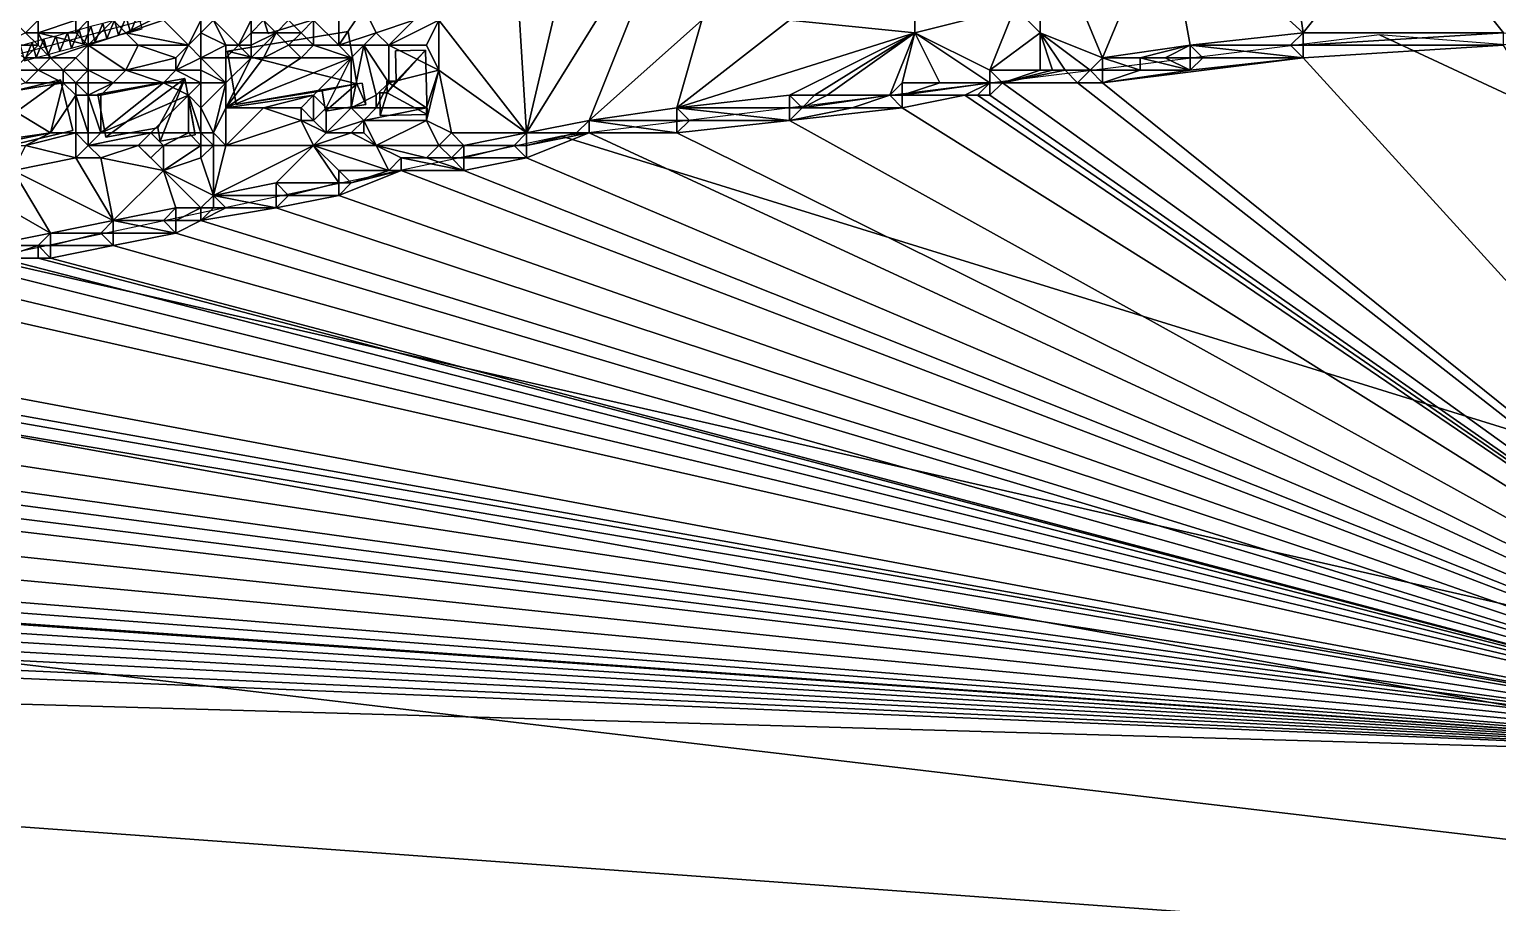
# Model space of a CAD drawing. Header units: metres. Extents: x -1103 to 901, y -902 to 905.
# Drawn here: x -101.4 to 133.1, y 7 to 146.5 of the extents above; entities that cross this region are included whole.
import ezdxf

# ---------------------------------------------------------------- set-up
doc = ezdxf.new("R2010")
doc.units = ezdxf.units.M
for name, color, linetype in [('OSM_BUILDING_FOOTPRINTS', 7, 'CONTINUOUS'), ('OSM_BUILDING_ROOFS', 1, 'CONTINUOUS'), ('OSM_BUILDING_WALLS', 8, 'CONTINUOUS'), ('OSM_PATH_AXES', 30, 'CONTINUOUS'), ('OSM_PATH_SURFACE', 30, 'CONTINUOUS'), ('OSM_TERRAIN', 3, 'CONTINUOUS'), ('OSM_WATER_OUTLINES', 4, 'CONTINUOUS'), ('OSM_WATER_SURFACE', 5, 'CONTINUOUS')]:
    doc.layers.add(name, color=color, linetype=linetype)

msp = doc.modelspace()

# ---------------------------------------------------------------- linework, layer by layer
at = {"layer": 'OSM_BUILDING_FOOTPRINTS'}
for points in [[(-63.24, 145.87, 7.2), (-65, 151.53, 7.2), (-55.26, 154.52, 7.2), (-53.49, 148.85, 7.2), (-63.24, 145.87, 7.2)], [(-50.48, 146.2, 3.55), (-49.1, 137.82, 3.55), (-48.24, 137.96, 3.55), (-47.69, 134.53, 3.55), (-54.09, 133.49, 3.55), (-54.62, 136.74, 3.55), (-68.38, 134.51, 3.55), (-69.78, 143.07, 3.55), (-50.48, 146.2, 3.55)], [(-45.44, 136.4, 2.37), (-44.27, 136.42, 2.37), (-44.31, 138.24, 2.37), (-42.82, 138.27, 2.37), (-42.93, 143.11, 2.37), (-38.13, 143.22, 2.37), (-37.9, 132.94, 2.37), (-45.37, 132.77, 2.37), (-45.44, 136.4, 2.37)], [(-116.05, 133.79, 7.75), (-96.42, 138.48, 7.75), (-94.45, 130.37, 7.75), (-114.09, 125.67, 7.75), (-116.05, 133.79, 7.75)], [(-90.45, 136.2, 5.43), (-76.55, 138.68, 5.43), (-75.47, 132.74, 5.43), (-74.93, 129.68, 5.43), (-80.52, 128.68, 5.43), (-80.89, 130.78, 5.43), (-89.2, 129.31, 5.43), (-90.45, 136.2, 5.43)]]:
    msp.add_polyline3d(points, close=True, dxfattribs=at)
at = {"layer": 'OSM_BUILDING_ROOFS'}
for points in [[(-65, 151.53, 17.2), (-63.24, 145.87, 17.2), (-53.49, 148.85, 17.2)], [(-49.1, 137.82, 13.55), (-50.48, 146.2, 13.55), (-69.78, 143.07, 13.55)], [(-49.1, 137.82, 13.55), (-69.78, 143.07, 13.55), (-68.38, 134.51, 13.55)], [(-44.27, 136.42, 12.37), (-37.9, 132.94, 12.37), (-38.13, 143.22, 12.37)], [(-42.82, 138.27, 12.37), (-44.27, 136.42, 12.37), (-38.13, 143.22, 12.37)], [(-38.13, 143.22, 12.37), (-42.93, 143.11, 12.37), (-42.82, 138.27, 12.37)], [(-96.42, 138.48, 17.75), (-116.05, 133.79, 17.75), (-114.09, 125.67, 17.75)], [(-96.42, 138.48, 17.75), (-114.09, 125.67, 17.75), (-94.45, 130.37, 17.75)], [(-76.55, 138.68, 15.44), (-90.45, 136.2, 15.44), (-89.2, 129.31, 15.44)], [(-76.55, 138.68, 15.44), (-89.2, 129.31, 15.44), (-80.89, 130.78, 15.44)], [(-76.55, 138.68, 15.44), (-80.89, 130.78, 15.44), (-80.52, 128.68, 15.44)], [(-76.55, 138.68, 15.44), (-80.52, 128.68, 15.44), (-74.93, 129.68, 15.44)], [(-76.55, 138.68, 15.44), (-74.93, 129.68, 15.44), (-75.47, 132.74, 15.44)], [(-49.1, 137.82, 13.55), (-68.38, 134.51, 13.55), (-54.62, 136.74, 13.55)], [(-49.1, 137.82, 13.55), (-54.62, 136.74, 13.55), (-54.09, 133.49, 13.55)], [(-49.1, 137.82, 13.55), (-54.09, 133.49, 13.55), (-47.69, 134.53, 13.55)], [(-49.1, 137.82, 13.55), (-47.69, 134.53, 13.55), (-48.24, 137.96, 13.55)], [(-44.27, 136.42, 12.37), (-45.44, 136.4, 12.37), (-45.37, 132.77, 12.37)], [(-44.27, 136.42, 12.37), (-45.37, 132.77, 12.37), (-37.9, 132.94, 12.37)], [(-42.82, 138.27, 12.37), (-44.31, 138.24, 12.37), (-44.27, 136.42, 12.37)]]:
    msp.add_3dface(points, dxfattribs=at)
at = {"layer": 'OSM_BUILDING_WALLS'}
for points in [[(-65, 151.53, 7.2), (-63.24, 145.87, 7.2), (-63.24, 145.87, 17.2)], [(-65, 151.53, 7.2), (-63.24, 145.87, 17.2), (-65, 151.53, 17.2)], [(-63.24, 145.87, 7.2), (-53.49, 148.85, 7.2), (-53.49, 148.85, 17.2)], [(-63.24, 145.87, 7.2), (-53.49, 148.85, 17.2), (-63.24, 145.87, 17.2)], [(-50.48, 146.2, 3.55), (-69.78, 143.07, 3.55), (-69.78, 143.07, 13.55)], [(-50.48, 146.2, 3.55), (-69.78, 143.07, 13.55), (-50.48, 146.2, 13.55)], [(-49.1, 137.82, 3.55), (-50.48, 146.2, 3.55), (-50.48, 146.2, 13.55)], [(-49.1, 137.82, 3.55), (-50.48, 146.2, 13.55), (-49.1, 137.82, 13.55)], [(-69.78, 143.07, 3.55), (-68.38, 134.51, 3.55), (-68.38, 134.51, 13.55)], [(-69.78, 143.07, 3.55), (-68.38, 134.51, 13.55), (-69.78, 143.07, 13.55)], [(-38.13, 143.22, 2.37), (-42.93, 143.11, 2.37), (-42.93, 143.11, 12.37)], [(-38.13, 143.22, 2.37), (-42.93, 143.11, 12.37), (-38.13, 143.22, 12.37)], [(-42.93, 143.11, 2.37), (-42.82, 138.27, 2.37), (-42.82, 138.27, 12.37)], [(-42.93, 143.11, 2.37), (-42.82, 138.27, 12.37), (-42.93, 143.11, 12.37)], [(-37.9, 132.94, 2.37), (-38.13, 143.22, 2.37), (-38.13, 143.22, 12.37)], [(-37.9, 132.94, 2.37), (-38.13, 143.22, 12.37), (-37.9, 132.94, 12.37)], [(-96.42, 138.48, 7.75), (-116.05, 133.79, 7.75), (-116.05, 133.79, 17.75)], [(-96.42, 138.48, 7.75), (-116.05, 133.79, 17.75), (-96.42, 138.48, 17.75)], [(-94.45, 130.37, 7.75), (-96.42, 138.48, 7.75), (-96.42, 138.48, 17.75)], [(-94.45, 130.37, 7.75), (-96.42, 138.48, 17.75), (-94.45, 130.37, 17.75)], [(-76.55, 138.68, 5.43), (-90.45, 136.2, 5.43), (-90.45, 136.2, 15.44)], [(-76.55, 138.68, 5.43), (-90.45, 136.2, 15.44), (-76.55, 138.68, 15.44)], [(-75.47, 132.74, 5.43), (-76.55, 138.68, 5.43), (-76.55, 138.68, 15.44)], [(-75.47, 132.74, 5.43), (-76.55, 138.68, 15.44), (-75.47, 132.74, 15.44)], [(-90.45, 136.2, 5.43), (-89.2, 129.31, 5.43), (-89.2, 129.31, 15.44)], [(-90.45, 136.2, 5.43), (-89.2, 129.31, 15.44), (-90.45, 136.2, 15.44)], [(-68.38, 134.51, 3.55), (-54.62, 136.74, 3.55), (-54.62, 136.74, 13.55)], [(-68.38, 134.51, 3.55), (-54.62, 136.74, 13.55), (-68.38, 134.51, 13.55)], [(-54.62, 136.74, 3.55), (-54.09, 133.49, 3.55), (-54.09, 133.49, 13.55)], [(-54.62, 136.74, 3.55), (-54.09, 133.49, 13.55), (-54.62, 136.74, 13.55)], [(-48.24, 137.96, 3.55), (-49.1, 137.82, 3.55), (-49.1, 137.82, 13.55)], [(-48.24, 137.96, 3.55), (-49.1, 137.82, 13.55), (-48.24, 137.96, 13.55)], [(-47.69, 134.53, 3.55), (-48.24, 137.96, 3.55), (-48.24, 137.96, 13.55)], [(-47.69, 134.53, 3.55), (-48.24, 137.96, 13.55), (-47.69, 134.53, 13.55)], [(-44.27, 136.42, 2.37), (-45.44, 136.4, 2.37), (-45.44, 136.4, 12.37)], [(-44.27, 136.42, 2.37), (-45.44, 136.4, 12.37), (-44.27, 136.42, 12.37)], [(-45.44, 136.4, 2.37), (-45.37, 132.77, 2.37), (-45.37, 132.77, 12.37)], [(-45.44, 136.4, 2.37), (-45.37, 132.77, 12.37), (-45.44, 136.4, 12.37)], [(-42.82, 138.27, 2.37), (-44.31, 138.24, 2.37), (-44.31, 138.24, 12.37)], [(-42.82, 138.27, 2.37), (-44.31, 138.24, 12.37), (-42.82, 138.27, 12.37)], [(-44.31, 138.24, 2.37), (-44.27, 136.42, 2.37), (-44.27, 136.42, 12.37)], [(-44.31, 138.24, 2.37), (-44.27, 136.42, 12.37), (-44.31, 138.24, 12.37)], [(-54.09, 133.49, 3.55), (-47.69, 134.53, 3.55), (-47.69, 134.53, 13.55)], [(-54.09, 133.49, 3.55), (-47.69, 134.53, 13.55), (-54.09, 133.49, 13.55)], [(-74.93, 129.68, 5.43), (-75.47, 132.74, 5.43), (-75.47, 132.74, 15.44)], [(-74.93, 129.68, 5.43), (-75.47, 132.74, 15.44), (-74.93, 129.68, 15.44)], [(-45.37, 132.77, 2.37), (-37.9, 132.94, 2.37), (-37.9, 132.94, 12.37)], [(-45.37, 132.77, 2.37), (-37.9, 132.94, 12.37), (-45.37, 132.77, 12.37)], [(-114.09, 125.67, 7.75), (-94.45, 130.37, 7.75), (-94.45, 130.37, 17.75)], [(-114.09, 125.67, 7.75), (-94.45, 130.37, 17.75), (-114.09, 125.67, 17.75)], [(-89.2, 129.31, 5.43), (-80.89, 130.78, 5.43), (-80.89, 130.78, 15.44)], [(-89.2, 129.31, 5.43), (-80.89, 130.78, 15.44), (-89.2, 129.31, 15.44)], [(-80.89, 130.78, 5.43), (-80.52, 128.68, 5.43), (-80.52, 128.68, 15.44)], [(-80.89, 130.78, 5.43), (-80.52, 128.68, 15.44), (-80.89, 130.78, 15.44)], [(-80.52, 128.68, 5.43), (-74.93, 129.68, 5.43), (-74.93, 129.68, 15.44)], [(-80.52, 128.68, 5.43), (-74.93, 129.68, 15.44), (-80.52, 128.68, 15.44)]]:
    msp.add_3dface(points, dxfattribs=at)
at = {"layer": 'OSM_PATH_AXES'}
msp.add_polyline3d([(143.26, 186.65, 12.84), (122.35, 186.95, 13.89), (84.7, 186.21, 15.72), (44.54, 182.09, 15.4), (18.52, 175.53, 11.88), (-4.09, 169.72, 9.37), (-37.45, 160.59, 9.18), (-72.44, 150.87, 11.8), (-113.79, 139.68, 12.89), (-137.37, 132.93, 12.35), (-150.85, 129.07, 12.11), (-169.83, 122.59, 11.61), (-190.31, 116.04, 11.88), (-211.34, 108.45, 13.01), (-235.13, 97.74, 13.16), (-263.22, 83.9, 13.25), (-287.72, 73.19, 12.41), (-315.55, 58.8, 10.88), (-350.75, 39.15, 13.02), (-374.33, 32, 16.52), (-405.46, 18.05, 17.05), (-437.82, -4.37, 15.2), (-467.87, -29.83, 13.84), (-502.07, -69.19, 12.19)], dxfattribs=at)
at = {"layer": 'OSM_PATH_SURFACE'}
for points in [[(-87.8, 148, 13.18), (-89.68, 147.5, 13.36), (-89.03, 145.08, 13.22)], [(-87.8, 148, 13.18), (-89.03, 145.08, 13.22), (-87.15, 145.59, 13.14)], [(-85.92, 148.51, 13.08), (-87.8, 148, 13.18), (-87.15, 145.59, 13.14)], [(-85.92, 148.51, 13.08), (-87.15, 145.59, 13.14), (-85.27, 146.1, 13)], [(-84.04, 149.02, 12.99), (-85.92, 148.51, 13.08), (-85.27, 146.1, 13)], [(-84.04, 149.02, 12.99), (-85.27, 146.1, 13), (-83.39, 146.61, 12.82)], [(-97.2, 145.46, 13.61), (-99.08, 144.95, 13.61), (-98.42, 142.54, 13.29)], [(-97.2, 145.46, 13.61), (-98.42, 142.54, 13.29), (-96.54, 143.05, 13.33)], [(-95.32, 145.97, 13.48), (-97.2, 145.46, 13.61), (-96.54, 143.05, 13.33)], [(-95.32, 145.97, 13.48), (-96.54, 143.05, 13.33), (-94.66, 143.56, 13.35)], [(-93.44, 146.48, 13.48), (-95.32, 145.97, 13.48), (-94.66, 143.56, 13.35)], [(-93.44, 146.48, 13.48), (-94.66, 143.56, 13.35), (-92.78, 144.06, 13.37)], [(-91.56, 146.99, 13.55), (-93.44, 146.48, 13.48), (-92.78, 144.06, 13.37)], [(-91.56, 146.99, 13.55), (-92.78, 144.06, 13.37), (-90.91, 144.57, 13.3)], [(-89.68, 147.5, 13.36), (-91.56, 146.99, 13.55), (-90.91, 144.57, 13.3)], [(-89.68, 147.5, 13.36), (-90.91, 144.57, 13.3), (-89.03, 145.08, 13.22)], [(-100.96, 144.44, 13.72), (-102.84, 143.93, 13.4), (-102.18, 141.52, 13.14)], [(-100.96, 144.44, 13.72), (-102.18, 141.52, 13.14), (-100.3, 142.03, 13.29)], [(-99.08, 144.95, 13.61), (-100.96, 144.44, 13.72), (-100.3, 142.03, 13.29)], [(-99.08, 144.95, 13.61), (-100.3, 142.03, 13.29), (-98.42, 142.54, 13.29)]]:
    msp.add_3dface(points, dxfattribs=at)
at = {"layer": 'OSM_TERRAIN'}
for points in [[(80, 166, 13.78), (102, 146, 7.68), (98, 174, 13.26)], [(102, 146, 7.68), (118, 166, 10.04), (98, 174, 13.26)], [(-22, 130, 2.46), (-12, 132, 3.06), (4, 172, 10.09)], [(4, 172, 10.09), (-14, 164, 8.25), (-22, 130, 2.46)], [(-12, 132, 3.06), (6, 148, 7.06), (4, 172, 10.09)], [(20, 148, 9.14), (40, 146, 10.93), (40, 166, 14.03)], [(40, 146, 10.93), (56, 150, 12.46), (40, 166, 14.03)], [(56, 150, 12.46), (60, 146, 11.69), (60, 166, 14.97)], [(60, 146, 11.69), (70, 142, 9.85), (60, 166, 14.97)], [(60, 166, 14.97), (70, 142, 9.85), (80, 166, 13.78)], [(70, 142, 9.85), (84, 144, 8.85), (80, 166, 13.78)], [(84, 144, 8.85), (102, 146, 7.68), (80, 166, 13.78)], [(134, 146, 6.87), (118, 166, 10.04), (102, 146, 7.68)], [(134, 146, 6.87), (160, 144, 5.51), (118, 166, 10.04)], [(118, 166, 10.04), (160, 144, 5.51), (154, 166, 8.23)], [(-36, 148, 6.36), (-22, 130, 2.46), (-24, 162, 8.38)], [(-24, 162, 8.38), (-22, 130, 2.46), (-14, 164, 8.25)], [(-102, 146, 14.82), (-100, 148, 15.21), (-104, 148, 15.11)], [(-102, 146, 14.82), (-100, 146, 13.68), (-100, 148, 15.21)], [(-100, 146, 13.68), (-94, 148, 14.9), (-100, 148, 15.21)], [(-100, 146, 13.68), (-94, 146, 13.32), (-94, 148, 14.9)], [(-94, 146, 13.32), (-92, 148, 13.62), (-94, 148, 14.9)], [(-94, 146, 13.32), (-92, 144, 13.26), (-92, 148, 13.62)], [(-92, 144, 13.26), (-88, 148, 13.11), (-92, 148, 13.62)], [(-92, 144, 13.26), (-86, 146, 13.02), (-88, 148, 13.11)], [(-86, 146, 13.02), (-78, 150, 12.44), (-88, 148, 13.11)], [(-86, 146, 13.02), (-80, 148, 12.59), (-78, 150, 12.44)], [(-86, 146, 13.02), (-76, 144, 10.43), (-80, 148, 12.59)], [(-76, 144, 10.43), (-74, 148, 11.89), (-80, 148, 12.59)], [(-76, 144, 10.43), (-74, 146, 10.76), (-74, 148, 11.89)], [(-70, 144, 7.24), (-72, 148, 11.47), (-74, 146, 10.76)], [(-74, 146, 10.76), (-72, 148, 11.47), (-74, 148, 11.89)], [(-70, 144, 7.24), (-68, 144, 6.95), (-72, 148, 11.47)], [(-72, 148, 11.47), (-68, 144, 6.95), (-66, 148, 9.92)], [(-68, 144, 6.95), (-66, 146, 8.76), (-66, 148, 9.92)], [(-66, 146, 8.76), (-62, 146, 9.58), (-64, 148, 9.71)], [(-66, 146, 8.76), (-64, 148, 9.71), (-66, 148, 9.92)], [(-62, 146, 9.58), (-60, 148, 9.71), (-64, 148, 9.71)], [(-62, 146, 9.58), (-58, 146, 8.75), (-60, 148, 9.71)], [(-58, 146, 8.75), (-56, 148, 9.59), (-60, 148, 9.71)], [(-56, 144, 6.6), (-56, 148, 9.59), (-58, 146, 8.75)], [(-56, 144, 6.6), (-52, 144, 6.52), (-56, 148, 9.59)], [(-52, 144, 6.52), (-52, 148, 9.06), (-56, 148, 9.59)], [(-52, 144, 6.52), (-46, 146, 6.91), (-48, 150, 9.13)], [(-52, 144, 6.52), (-48, 150, 9.13), (-52, 148, 9.06)], [(-46, 146, 6.91), (-40, 148, 6.72), (-48, 150, 9.13)], [(-46, 146, 6.91), (-44, 144, 5.15), (-40, 148, 6.72)], [(-44, 144, 5.15), (-38, 144, 4.79), (-36, 148, 6.36)], [(-44, 144, 5.15), (-36, 148, 6.36), (-40, 148, 6.72)], [(-38, 144, 4.79), (-36, 140, 4.63), (-36, 148, 6.36)], [(-22, 130, 2.46), (-36, 148, 6.36), (-36, 140, 4.63)], [(2, 134, 4.24), (6, 148, 7.06), (-12, 132, 3.06)], [(2, 134, 4.24), (20, 148, 9.14), (6, 148, 7.06)], [(2, 134, 4.24), (40, 146, 10.93), (20, 148, 9.14)], [(40, 146, 10.93), (52, 140, 10.37), (56, 150, 12.46)], [(52, 140, 10.37), (60, 146, 11.69), (56, 150, 12.46)], [(-106, 144, 13.36), (-100, 144, 13.3), (-102, 146, 14.82)], [(-100, 144, 13.3), (-100, 146, 13.68), (-102, 146, 14.82)], [(-100, 144, 13.3), (-98, 142, 13.16), (-100, 146, 13.68)], [(-98, 142, 13.16), (-92, 144, 13.26), (-100, 146, 13.68)], [(-92, 144, 13.26), (-94, 146, 13.32), (-100, 146, 13.68)], [(-92, 144, 13.26), (-84, 144, 11.91), (-86, 146, 13.02)], [(-84, 144, 11.91), (-76, 144, 10.43), (-86, 146, 13.02)], [(-74, 142, 9.5), (-74, 146, 10.76), (-76, 144, 10.43)], [(-74, 142, 9.5), (-70, 144, 7.24), (-74, 146, 10.76)], [(-68, 144, 6.95), (-66, 144, 7.21), (-66, 146, 8.76)], [(-66, 142, 6.52), (-64, 142, 6.57), (-62, 146, 9.58)], [(-66, 142, 6.52), (-62, 146, 9.58), (-66, 144, 7.21)], [(-66, 144, 7.21), (-62, 146, 9.58), (-66, 146, 8.76)], [(-64, 142, 6.57), (-60, 144, 7.53), (-62, 146, 9.58)], [(-60, 144, 7.53), (-58, 146, 8.75), (-62, 146, 9.58)], [(-60, 144, 7.53), (-56, 144, 6.6), (-58, 146, 8.75)], [(-48, 144, 6.58), (-46, 146, 6.91), (-52, 144, 6.52)], [(-48, 144, 6.58), (-44, 144, 5.15), (-46, 146, 6.91)], [(2, 134, 4.24), (20, 136, 6.81), (40, 146, 10.93)], [(20, 136, 6.81), (24, 136, 7.26), (40, 146, 10.93)], [(24, 136, 7.26), (26, 136, 7.47), (40, 146, 10.93)], [(26, 136, 7.47), (36, 136, 8.53), (40, 146, 10.93)], [(36, 136, 8.53), (38, 138, 9.12), (40, 146, 10.93)], [(38, 138, 9.12), (44, 138, 9.53), (40, 146, 10.93)], [(44, 138, 9.53), (52, 138, 9.95), (40, 146, 10.93)], [(40, 146, 10.93), (52, 138, 9.95), (52, 140, 10.37)], [(60, 140, 10.46), (60, 146, 11.69), (52, 140, 10.37)], [(60, 140, 10.46), (62, 140, 10.27), (60, 146, 11.69)], [(62, 140, 10.27), (64, 140, 10.06), (60, 146, 11.69)], [(64, 140, 10.06), (68, 140, 9.64), (60, 146, 11.69)], [(60, 146, 11.69), (68, 140, 9.64), (70, 142, 9.85)], [(100, 144, 7.46), (102, 146, 7.68), (84, 144, 8.85)], [(100, 144, 7.46), (102, 144), (102, 146, 7.68)], [(102, 144), (134, 144), (134, 146, 6.87)], [(102, 144), (134, 146, 6.87), (102, 146, 7.68)], [(-102, 142, 13.24), (-100, 144, 13.3), (-106, 144, 13.36)], [(-102, 142, 13.24), (-98, 142, 13.16), (-100, 144, 13.3)], [(-98, 142, 13.16), (-94, 142, 12.78), (-92, 144, 13.26)], [(-94, 142, 12.78), (-92, 140, 11.38), (-92, 144, 13.26)], [(-92, 140, 11.38), (-86, 140, 9.85), (-92, 144, 13.26)], [(-86, 140, 9.85), (-84, 144, 11.91), (-92, 144, 13.26)], [(-86, 140, 9.85), (-78, 142, 9.82), (-84, 144, 11.91)], [(-78, 142, 9.82), (-76, 144, 10.43), (-84, 144, 11.91)], [(-78, 142, 9.82), (-78, 140, 8.46), (-76, 144, 10.43)], [(-78, 140, 8.46), (-74, 142, 9.5), (-76, 144, 10.43)], [(-74, 142, 9.5), (-70, 142, 6.76), (-70, 144, 7.24)], [(-70, 142, 6.76), (-66, 142, 6.52), (-68, 144, 6.95)], [(-70, 142, 6.76), (-68, 144, 6.95), (-70, 144, 7.24)], [(-66, 142, 6.52), (-66, 144, 7.21), (-68, 144, 6.95)], [(-64, 142, 6.57), (-58, 142, 6.52), (-60, 144, 7.53)], [(-58, 142, 6.52), (-56, 144, 6.6), (-60, 144, 7.53)], [(-50, 142, 6.52), (-56, 144, 6.6), (-58, 142, 6.52)], [(-56, 144, 6.6), (-50, 142, 6.52), (-52, 144, 6.52)], [(-50, 142, 6.52), (-48, 144, 6.58), (-52, 144, 6.52)], [(-50, 134, 6.44), (-48, 144, 6.58), (-50, 142, 6.52)], [(-50, 134, 6.44), (-46, 136, 4.72), (-48, 144, 6.58)], [(-46, 136, 4.72), (-44, 138, 4.57), (-48, 144, 6.58)], [(-48, 144, 6.58), (-44, 138, 4.57), (-44, 144, 5.15)], [(-44, 138, 4.57), (-36, 140, 4.63), (-44, 144, 5.15)], [(-36, 140, 4.63), (-38, 144, 4.79), (-44, 144, 5.15)], [(76, 142, 9.23), (84, 144, 8.85), (70, 142, 9.85)], [(76, 142, 9.23), (80, 142, 8.83), (84, 144, 8.85)], [(80, 142, 8.83), (84, 142, 8.46), (84, 144, 8.85)], [(84, 142, 8.46), (86, 142), (84, 144, 8.85)], [(86, 142), (102, 142), (84, 144, 8.85)], [(102, 142), (100, 144, 7.46), (84, 144, 8.85)], [(102, 142), (102, 144), (100, 144, 7.46)], [(204, 30), (134, 144), (102, 142)], [(102, 142), (134, 144), (102, 144)], [(-104, 140, 12.78), (-100, 140, 11.94), (-102, 142, 13.24)], [(-100, 140, 11.94), (-98, 142, 13.16), (-102, 142, 13.24)], [(-100, 140, 11.94), (-96, 140, 10.84), (-98, 142, 13.16)], [(-96, 140, 10.84), (-94, 142, 12.78), (-98, 142, 13.16)], [(-96, 140, 10.84), (-92, 140, 11.38), (-94, 142, 12.78)], [(-86, 140, 9.85), (-78, 140, 8.46), (-78, 142, 9.82)], [(-78, 140, 8.46), (-74, 140, 8.58), (-74, 142, 9.5)], [(-74, 140, 8.58), (-70, 138, 6.83), (-74, 142, 9.5)], [(-70, 138, 6.83), (-70, 142, 6.76), (-74, 142, 9.5)], [(-70, 134, 6.51), (-66, 142, 6.52), (-70, 138, 6.83)], [(-56, 136, 6.37), (-50, 142, 6.52), (-70, 134, 6.51)], [(-70, 138, 6.83), (-66, 142, 6.52), (-70, 142, 6.76)], [(-70, 134, 6.51), (-64, 142, 6.57), (-66, 142, 6.52)], [(-70, 134, 6.51), (-58, 142, 6.52), (-64, 142, 6.57)], [(-70, 134, 6.51), (-50, 142, 6.52), (-58, 142, 6.52)], [(-56, 136, 6.37), (-54, 134, 6.52), (-50, 142, 6.52)], [(-54, 134, 6.52), (-50, 134, 6.44), (-50, 142, 6.52)], [(68, 140, 9.64), (70, 140), (70, 142, 9.85)], [(204, 30), (102, 142), (70, 138)], [(70, 138), (102, 142), (84, 140)], [(70, 140), (76, 140), (70, 142, 9.85)], [(76, 140), (76, 142, 9.23), (70, 142, 9.85)], [(76, 140), (84, 140), (76, 142, 9.23)], [(84, 140), (80, 142, 8.83), (76, 142, 9.23)], [(84, 140), (84, 142, 8.46), (80, 142, 8.83)], [(84, 140), (86, 142), (84, 142, 8.46)], [(84, 140), (102, 142), (86, 142)], [(-102, 138, 10.49), (-100, 140, 11.94), (-104, 140, 12.78)], [(-102, 138, 10.49), (-96, 138, 10.27), (-100, 140, 11.94)], [(-96, 138, 10.27), (-96, 140, 10.84), (-100, 140, 11.94)], [(-96, 138, 10.27), (-94, 138, 10.56), (-96, 140, 10.84)], [(-94, 138, 10.56), (-92, 140, 11.38), (-96, 140, 10.84)], [(-94, 138, 10.56), (-92, 138, 9.51), (-92, 140, 11.38)], [(-92, 138, 9.51), (-88, 138, 8.61), (-92, 140, 11.38)], [(-88, 138, 8.61), (-86, 140, 9.85), (-92, 140, 11.38)], [(-88, 138, 8.61), (-80, 138, 7.84), (-86, 140, 9.85)], [(-80, 138, 7.84), (-78, 140, 8.46), (-86, 140, 9.85)], [(-80, 138, 7.84), (-74, 138, 8.08), (-78, 140, 8.46)], [(-74, 138, 8.08), (-74, 140, 8.58), (-78, 140, 8.46)], [(-74, 138, 8.08), (-70, 138, 6.83), (-74, 140, 8.58)], [(-38, 134, 4.57), (-36, 140, 4.63), (-44, 138, 4.57)], [(-38, 134, 4.57), (-38, 132, 4.23), (-36, 140, 4.63)], [(-38, 132, 4.23), (-34, 130, 2.55), (-36, 140, 4.63)], [(-34, 130, 2.55), (-22, 130, 2.46), (-36, 140, 4.63)], [(52, 138, 9.95), (54, 138), (52, 140, 10.37)], [(54, 138), (60, 140, 10.46), (52, 140, 10.37)], [(54, 138), (62, 140, 10.27), (60, 140, 10.46)], [(54, 138), (66, 138), (64, 140, 10.06)], [(54, 138), (64, 140, 10.06), (62, 140, 10.27)], [(66, 138), (68, 140, 9.64), (64, 140, 10.06)], [(66, 138), (70, 138), (68, 140, 9.64)], [(70, 138), (70, 140), (68, 140, 9.64)], [(70, 140), (70, 138), (76, 140)], [(70, 138), (84, 140), (76, 140)], [(-112, 128, 10.21), (-98, 130, 10.21), (-108, 136, 10.29)], [(-108, 136, 10.29), (-98, 130, 10.21), (-96, 138, 10.27)], [(-108, 136, 10.29), (-96, 138, 10.27), (-102, 138, 10.49)], [(-98, 130, 10.21), (-94, 136, 9.92), (-96, 138, 10.27)], [(-94, 130, 9.88), (-94, 136, 9.92), (-98, 130, 10.21)], [(-96, 138, 10.27), (-94, 136, 9.92), (-94, 138, 10.56)], [(-94, 136, 9.92), (-92, 136, 8.67), (-94, 138, 10.56)], [(-92, 136, 8.67), (-92, 138, 9.51), (-94, 138, 10.56)], [(-94, 130, 9.88), (-92, 130, 8.4), (-94, 136, 9.92)], [(-94, 136, 9.92), (-92, 130, 8.4), (-92, 136, 8.67)], [(-92, 136, 8.67), (-90, 136, 7.84), (-88, 138, 8.61)], [(-92, 136, 8.67), (-88, 138, 8.61), (-92, 138, 9.51)], [(-92, 130, 8.4), (-90, 130, 7.79), (-92, 136, 8.67)], [(-90, 130, 7.79), (-90, 136, 7.84), (-92, 136, 8.67)], [(-90, 130, 7.79), (-80, 138, 7.84), (-90, 136, 7.84)], [(-90, 130, 7.79), (-76, 136, 7.85), (-80, 138, 7.84)], [(-90, 136, 7.84), (-80, 138, 7.84), (-88, 138, 8.61)], [(-82, 130, 7.67), (-76, 136, 7.85), (-90, 130, 7.79)], [(-82, 130, 7.67), (-76, 130, 7.84), (-76, 136, 7.85)], [(-76, 136, 7.85), (-74, 138, 8.08), (-80, 138, 7.84)], [(-74, 134, 7.49), (-74, 138, 8.08), (-76, 136, 7.85)], [(-76, 130, 7.84), (-74, 130, 7.33), (-76, 136, 7.85)], [(-74, 130, 7.33), (-74, 134, 7.49), (-76, 136, 7.85)], [(-74, 134, 7.49), (-72, 130, 6.12), (-70, 138, 6.83)], [(-74, 134, 7.49), (-70, 138, 6.83), (-74, 138, 8.08)], [(-72, 130, 6.12), (-70, 134, 6.51), (-70, 138, 6.83)], [(-64, 134, 6.29), (-56, 136, 6.37), (-70, 134, 6.51)], [(-64, 134, 6.29), (-58, 134, 5.71), (-56, 136, 6.37)], [(-58, 134, 5.71), (-56, 132, 5.17), (-56, 136, 6.37)], [(-56, 132, 5.17), (-54, 134, 6.52), (-56, 136, 6.37)], [(-46, 134, 4.71), (-46, 136, 4.72), (-50, 134, 6.44)], [(-46, 134, 4.71), (-38, 134, 4.57), (-44, 138, 4.57)], [(-46, 134, 4.71), (-44, 138, 4.57), (-46, 136, 4.72)], [(20, 134, 6.4), (20, 136, 6.81), (2, 134, 4.24)], [(20, 134, 6.4), (22, 134), (20, 136, 6.81)], [(22, 134), (24, 136, 7.26), (20, 136, 6.81)], [(22, 134), (26, 136, 7.47), (24, 136, 7.26)], [(22, 134), (36, 136, 8.53), (26, 136, 7.47)], [(22, 134), (30, 134), (36, 136, 8.53)], [(30, 134), (38, 134), (36, 136, 8.53)], [(36, 136, 8.53), (38, 136), (38, 138, 9.12)], [(38, 134), (38, 136), (36, 136, 8.53)], [(38, 136), (44, 138, 9.53), (38, 138, 9.12)], [(38, 136), (52, 138, 9.95), (44, 138, 9.53)], [(38, 136), (48, 136), (52, 138, 9.95)], [(38, 134), (204, 30), (48, 136)], [(38, 134), (48, 136), (38, 136)], [(48, 136), (50, 136), (52, 138, 9.95)], [(204, 30), (50, 136), (48, 136)], [(50, 136), (52, 136), (52, 138, 9.95)], [(204, 30), (52, 136), (50, 136)], [(204, 30), (54, 138), (52, 136)], [(52, 136), (54, 138), (52, 138, 9.95)], [(204, 30), (66, 138), (54, 138)], [(204, 30), (70, 138), (66, 138)], [(-74, 130, 7.33), (-72, 130, 6.12), (-74, 134, 7.49)], [(-70, 128, 4.73), (-70, 134, 6.51), (-72, 130, 6.12)], [(-70, 128, 4.73), (-64, 134, 6.29), (-70, 134, 6.51)], [(-70, 128, 4.73), (-58, 132, 4.48), (-64, 134, 6.29)], [(-58, 132, 4.48), (-58, 134, 5.71), (-64, 134, 6.29)], [(-58, 132, 4.48), (-56, 132, 5.17), (-58, 134, 5.71)], [(-56, 132, 5.17), (-54, 130, 3.97), (-54, 134, 6.52)], [(-54, 130, 3.97), (-50, 134, 6.44), (-54, 134, 6.52)], [(-54, 130, 3.97), (-48, 132, 4.73), (-50, 134, 6.44)], [(-48, 132, 4.73), (-46, 134, 4.71), (-50, 134, 6.44)], [(-48, 132, 4.73), (-38, 134, 4.57), (-46, 134, 4.71)], [(-48, 132, 4.73), (-38, 132, 4.23), (-38, 134, 4.57)], [(-12, 132, 3.06), (2, 132, 3.91), (2, 134, 4.24)], [(2, 132, 3.91), (4, 132), (2, 134, 4.24)], [(4, 132), (20, 132), (2, 134, 4.24)], [(20, 132), (20, 134, 6.4), (2, 134, 4.24)], [(38, 134), (20, 132), (204, 30)], [(20, 132), (30, 134), (22, 134)], [(20, 132), (22, 134), (20, 134, 6.4)], [(20, 132), (38, 134), (30, 134)], [(-70, 128, 4.73), (-56, 128, 3.31), (-58, 132, 4.48)], [(-56, 128, 3.31), (-54, 130, 3.97), (-58, 132, 4.48)], [(-58, 132, 4.48), (-54, 130, 3.97), (-56, 132, 5.17)], [(-50, 130, 3.35), (-48, 132, 4.73), (-54, 130, 3.97)], [(-50, 130, 3.35), (-48, 130, 3.28), (-48, 132, 4.73)], [(-48, 130, 3.28), (-46, 128, 2.69), (-48, 132, 4.73)], [(-46, 128, 2.69), (-38, 132, 4.23), (-48, 132, 4.73)], [(-46, 128, 2.69), (-36, 128, 2.23), (-38, 132, 4.23)], [(-36, 128, 2.23), (-34, 130, 2.55), (-38, 132, 4.23)], [(-14, 130, 2.64), (-12, 132, 3.06), (-22, 130, 2.46)], [(-14, 130, 2.64), (-12, 130), (-12, 132, 3.06)], [(-12, 130), (2, 130), (-12, 132, 3.06)], [(2, 130), (2, 132, 3.91), (-12, 132, 3.06)], [(20, 132), (2, 130), (204, 30)], [(2, 130), (4, 132), (2, 132, 3.91)], [(2, 130), (20, 132), (4, 132)], [(-108, 128, 10.21), (-98, 130, 10.21), (-112, 128, 10.21)], [(-108, 128, 10.21), (-102, 128, 9.92), (-98, 130, 10.21)], [(-94, 126, 6.8), (-94, 130, 9.88), (-102, 128, 9.92)], [(-102, 128, 9.92), (-94, 130, 9.88), (-98, 130, 10.21)], [(-94, 126, 6.8), (-92, 128, 7.61), (-94, 130, 9.88)], [(-92, 128, 7.61), (-92, 130, 8.4), (-94, 130, 9.88)], [(-92, 128, 7.61), (-90, 130, 7.79), (-92, 130, 8.4)], [(-92, 128, 7.61), (-84, 128, 6.95), (-82, 130, 7.67)], [(-92, 128, 7.61), (-82, 130, 7.67), (-90, 130, 7.79)], [(-84, 128, 6.95), (-80, 128, 7.45), (-82, 130, 7.67)], [(-80, 128, 7.45), (-76, 130, 7.84), (-82, 130, 7.67)], [(-80, 128, 7.45), (-74, 128, 6.55), (-76, 130, 7.84)], [(-74, 128, 6.55), (-74, 130, 7.33), (-76, 130, 7.84)], [(-74, 128, 6.55), (-72, 128, 5.39), (-74, 130, 7.33)], [(-72, 128, 5.39), (-72, 130, 6.12), (-74, 130, 7.33)], [(-72, 128, 5.39), (-70, 128, 4.73), (-72, 130, 6.12)], [(-56, 128, 3.31), (-50, 130, 3.35), (-54, 130, 3.97)], [(-56, 128, 3.31), (-46, 128, 2.69), (-50, 130, 3.35)], [(-46, 128, 2.69), (-48, 130, 3.28), (-50, 130, 3.35)], [(-36, 128, 2.23), (-32, 128, 2.19), (-34, 130, 2.55)], [(-34, 130, 2.55), (-32, 128, 2.19), (-22, 130, 2.46)], [(-24, 128, 2.16), (-22, 130, 2.46), (-32, 128, 2.19)], [(-24, 128, 2.16), (-22, 128), (-22, 130, 2.46)], [(204, 30), (-12, 130), (-22, 126)], [(-22, 126), (-12, 130), (-22, 128)], [(-22, 128), (-14, 130, 2.64), (-22, 130, 2.46)], [(-22, 128), (-12, 130), (-14, 130, 2.64)], [(-12, 130), (204, 30), (2, 130)], [(-104, 124, 7.36), (-94, 126, 6.8), (-102, 128, 9.92)], [(-94, 126, 6.8), (-90, 126, 6.61), (-92, 128, 7.61)], [(-90, 126, 6.61), (-84, 128, 6.95), (-92, 128, 7.61)], [(-90, 126, 6.61), (-80, 124, 4.95), (-84, 128, 6.95)], [(-80, 124, 4.95), (-82, 126, 6.11), (-84, 128, 6.95)], [(-82, 126, 6.11), (-80, 128, 7.45), (-84, 128, 6.95)], [(-82, 126, 6.11), (-80, 124, 4.95), (-80, 128, 7.45)], [(-80, 124, 4.95), (-74, 128, 6.55), (-80, 128, 7.45)], [(-80, 124, 4.95), (-74, 126, 4.93), (-74, 128, 6.55)], [(-74, 126, 4.93), (-72, 128, 5.39), (-74, 128, 6.55)], [(-74, 126, 4.93), (-72, 120, 3.64), (-72, 128, 5.39)], [(-72, 120, 3.64), (-62, 122, 3.16), (-56, 128, 3.31)], [(-72, 120, 3.64), (-56, 128, 3.31), (-70, 128, 4.73)], [(-72, 120, 3.64), (-70, 128, 4.73), (-72, 128, 5.39)], [(-62, 122, 3.16), (-52, 122, 2.5), (-56, 128, 3.31)], [(-52, 122, 2.5), (-52, 124, 2.62), (-56, 128, 3.31)], [(-52, 124, 2.62), (-44, 124, 2.2), (-56, 128, 3.31)], [(-44, 124, 2.2), (-46, 128, 2.69), (-56, 128, 3.31)], [(-44, 124, 2.2), (-42, 126, 2.28), (-46, 128, 2.69)], [(-42, 126, 2.28), (-38, 126, 2.11), (-46, 128, 2.69)], [(-38, 126, 2.11), (-36, 128, 2.23), (-46, 128, 2.69)], [(-38, 126, 2.11), (-34, 126, 2.01), (-36, 128, 2.23)], [(-34, 126, 2.01), (-32, 128, 2.19), (-36, 128, 2.23)], [(-34, 126, 2.01), (-32, 126), (-32, 128, 2.19)], [(-32, 126), (-22, 126), (-24, 128, 2.16)], [(-32, 126), (-24, 128, 2.16), (-32, 128, 2.19)], [(-22, 126), (-22, 128), (-24, 128, 2.16)], [(-104, 124, 7.36), (-88, 116, 4.15), (-94, 126, 6.8)], [(-94, 126, 6.8), (-88, 116, 4.15), (-90, 126, 6.61)], [(-88, 116, 4.15), (-80, 124, 4.95), (-90, 126, 6.61)], [(-80, 124, 4.95), (-72, 120, 3.64), (-74, 126, 4.93)], [(-44, 124, 2.2), (-42, 124), (-42, 126, 2.28)], [(-42, 124), (-32, 124), (-42, 126, 2.28)], [(-32, 124), (-38, 126, 2.11), (-42, 126, 2.28)], [(-32, 124), (-34, 126, 2.01), (-38, 126, 2.11)], [(-32, 124), (-32, 126), (-34, 126, 2.01)], [(204, 30), (-22, 126), (-32, 124)], [(-32, 124), (-22, 126), (-32, 126)], [(-98, 114, 4.59), (-104, 124, 7.36), (-112, 122, 7.75)], [(-108, 112, 5.21), (-98, 114, 4.59), (-112, 122, 7.75)], [(-98, 114, 4.59), (-88, 116, 4.15), (-104, 124, 7.36)], [(-88, 116, 4.15), (-78, 118, 3.75), (-80, 124, 4.95)], [(-78, 118, 3.75), (-74, 118, 3.48), (-80, 124, 4.95)], [(-74, 118, 3.48), (-72, 120, 3.64), (-80, 124, 4.95)], [(-72, 120, 3.64), (-62, 120, 2.99), (-62, 122, 3.16)], [(-62, 120, 2.99), (-60, 120), (-62, 122, 3.16)], [(-60, 120), (-52, 122, 2.5), (-62, 122, 3.16)], [(-60, 120), (-52, 120), (-52, 122, 2.5)], [(-52, 120), (204, 30), (-42, 124)], [(-52, 120), (-42, 124), (-50, 122)], [(-52, 122, 2.5), (-50, 122), (-52, 124, 2.62)], [(-50, 122), (-44, 124, 2.2), (-52, 124, 2.62)], [(-52, 120), (-50, 122), (-52, 122, 2.5)], [(-50, 122), (-42, 124), (-44, 124, 2.2)], [(-42, 124), (204, 30), (-32, 124)], [(-74, 118, 3.48), (-72, 118, 3.35), (-72, 120, 3.64)], [(-72, 118, 3.35), (-70, 118), (-72, 120, 3.64)], [(-70, 118), (-62, 118), (-72, 120, 3.64)], [(-62, 118), (-62, 120, 2.99), (-72, 120, 3.64)], [(204, 30), (-52, 120), (-62, 118)], [(-62, 118), (-60, 120), (-62, 120, 2.99)], [(-62, 118), (-52, 120), (-60, 120)], [(-88, 116, 4.15), (-80, 116, 3.56), (-78, 118, 3.75)], [(-80, 116, 3.56), (-78, 116), (-78, 118, 3.75)], [(-78, 116), (-74, 116), (-74, 118, 3.48)], [(-78, 116), (-74, 118, 3.48), (-78, 118, 3.75)], [(-74, 116), (204, 30), (-62, 118)], [(-74, 116), (-72, 118, 3.35), (-74, 118, 3.48)], [(-74, 116), (-70, 118), (-72, 118, 3.35)], [(-74, 116), (-62, 118), (-70, 118)], [(-98, 114, 4.59), (-90, 114, 3.9), (-88, 116, 4.15)], [(-90, 114, 3.9), (-88, 114), (-88, 116, 4.15)], [(-88, 114), (-78, 114), (-88, 116, 4.15)], [(-78, 114), (-80, 116, 3.56), (-88, 116, 4.15)], [(-78, 114), (-78, 116), (-80, 116, 3.56)], [(204, 30), (-74, 116), (-78, 114)], [(-78, 114), (-74, 116), (-78, 116)], [(-100, 112, 4.37), (-98, 114, 4.59), (-108, 112, 5.21)], [(-100, 112, 4.37), (-98, 112), (-98, 114, 4.59)], [(-98, 112), (-90, 114, 3.9), (-98, 114, 4.59)], [(-98, 112), (-88, 112), (-90, 114, 3.9)], [(-88, 112), (-88, 114), (-90, 114, 3.9)], [(204, 30), (-78, 114), (-88, 112)], [(-88, 112), (-78, 114), (-88, 114)], [(-106, 110), (-100, 112, 4.37), (-108, 112, 5.21)], [(-106, 110), (-100, 110), (-100, 112, 4.37)], [(-100, 110), (-98, 110), (-100, 112, 4.37)], [(-98, 110), (-98, 112), (-100, 112, 4.37)], [(204, 30), (-88, 112), (-98, 110)], [(-98, 110), (-88, 112), (-98, 112)], [(204, 30), (-108, 108), (-114, 106)], [(-108, 108), (204, 30), (-106, 110)], [(204, 30), (-100, 110), (-106, 110)], [(204, 30), (-98, 110), (-100, 110)], [(-122, 104), (204, 30), (-114, 106)], [(204, 30), (-122, 104), (-148, 96)], [(-164, 92), (204, 30), (-162, 94)], [(204, 30), (-154, 94), (-162, 94)], [(204, 30), (-148, 96), (-154, 94)], [(-176, 88), (204, 30), (-164, 92)], [(204, 30), (-176, 88), (-184, 84)], [(204, 30), (-184, 84), (-190, 82)], [(-202, 78), (204, 30), (-196, 80)], [(-196, 80), (204, 30), (-190, 82)], [(-214, 74), (204, 30), (-202, 78)], [(204, 30), (-214, 74), (-226, 70)], [(204, 30), (-226, 70), (-238, 66)], [(204, 30), (-238, 66), (-244, 64)], [(-250, 62), (204, 30), (-244, 64)], [(204, 30), (-254, 62), (-256, 60)], [(204, 30), (-250, 62), (-254, 62)], [(-258, 58), (204, 30), (-256, 60)], [(-264, 56), (204, 30), (-258, 58)], [(-274, 52), (204, 30), (-266, 54)], [(204, 30), (-264, 56), (-266, 54)], [(-274, 50), (204, 30), (-274, 52)], [(-288, 44), (204, 30), (-274, 50)], [(284, -194), (-288, 44), (-304, 36)], [(-288, 44), (284, -194), (204, 30)], [(-322, 26), (284, -194), (-304, 36)], [(284, -194), (-322, 26), (-332, 20)], [(284, -194), (-332, 20), (-334, 18)], [(-340, 16), (284, -194), (-338, 18)], [(284, -194), (-336, 18), (-338, 18)], [(284, -194), (-334, 18), (-336, 18)], [(284, -194), (-340, 16), (-342, 14)], [(-354, 6), (284, -194), (-344, 12)], [(-344, 12), (284, -194), (-342, 14)]]:
    msp.add_3dface(points, dxfattribs=at)
at = {"layer": 'OSM_WATER_OUTLINES'}
msp.add_polyline3d([(192.16, 139.49, 1), (114.19, 145.68, 1), (-16.41, 129.48, 1), (-108.48, 109.89, 1), (-166.29, 92.81, 1), (-252.57, 62.77, 1), (-313.35, 34.49, 1), (-380.94, -9.25, 1), (-464.9, -66.14, 1), (-437.48, -97, 1), (-438.5, -97.91, 1), (-439.78, -99.07, 1), (-459.5, -121.5, 1), (-462.98, -124.49, 1), (-491.2, -145.34, 1), (-497.28, -150.81, 1), (-507.04, -159.59, 1), (-541.97, -191.01, 1), (-595.5, -279.1, 1)], dxfattribs=at)
at = {"layer": 'OSM_WATER_SURFACE'}
for points in [[(476.48, -23.24, 1), (114.19, 145.68, 1), (-16.41, 129.48, 1)], [(476.48, -23.24, 1), (192.16, 139.49, 1), (114.19, 145.68, 1)], [(476.48, -23.24, 1), (-16.41, 129.48, 1), (-108.48, 109.89, 1)], [(476.48, -23.24, 1), (-108.48, 109.89, 1), (-166.29, 92.81, 1)], [(476.48, -23.24, 1), (-166.29, 92.81, 1), (-252.57, 62.77, 1)], [(476.48, -23.24, 1), (-252.57, 62.77, 1), (-313.35, 34.49, 1)], [(476.48, -23.24, 1), (-313.35, 34.49, 1), (-380.94, -9.25, 1)]]:
    msp.add_3dface(points, dxfattribs=at)

doc.saveas('drawing.dxf')
